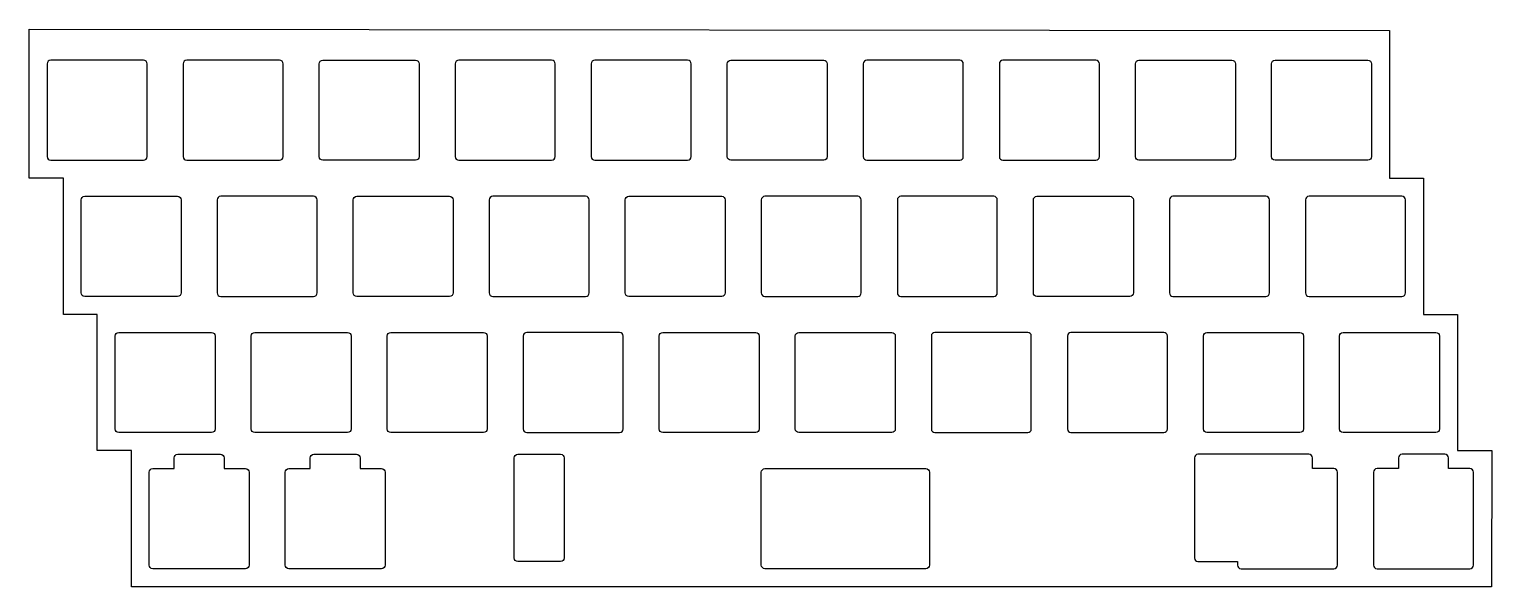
# Model space of a CAD drawing. Header units: millimetres. Extents: x 0 to 205, y -76 to 2.
import ezdxf

# ---------------------------------------------------------------- set-up
doc = ezdxf.new("R2010")
doc.units = ezdxf.units.MM
doc.layers.get('0').update_dxf_attribs({"linetype": 'CONTINUOUS'})

msp = doc.modelspace()

# ---------------------------------------------------------------- linework, layer by layer
for p, q in [((0.025, 1.8), (190.5, 1.65)), ((0.025, -19.05), (0.025, 1.8)), ((190.5, 1.65), (190.5, -19.05)), ((4.8, -19.05), (0.025, -19.05)), ((4.8, -38.1), (4.8, -19.05)), ((190.5, -19.05), (195.275, -19.05)), ((195.275, -19.05), (195.275, -38.1)), ((9.55, -38.1), (4.8, -38.1)), ((9.55, -57.125), (9.55, -38.1)), ((195.275, -38.1), (200.025, -38.1)), ((200.025, -38.1), (200.025, -57.15)), ((14.325, -57.125), (9.55, -57.125)), ((14.325, -76.2), (14.325, -57.125)), ((200.025, -57.15), (204.825, -57.15)), ((204.825, -57.15), (204.8125, -76.2)), ((204.8125, -76.2), (14.325, -76.2))]:
    msp.add_line(p, q)
for points in [[(16.525, -16.025), (16.525, -3.025, 0.41421356), (16.025, -2.525), (3.025, -2.525, 0.41421356), (2.525, -3.025), (2.525, -16.025, 0.41421356), (3.025, -16.525), (16.025, -16.525, 0.41421356)], [(35.075, -2.525), (22.075, -2.525, 0.41421356), (21.575, -3.025), (21.575, -16.025, 0.41421356), (22.075, -16.525), (35.075, -16.525, 0.41421356), (35.575, -16.025), (35.575, -3.025, 0.41421356)], [(54.625, -16.025, -0.41421356), (54.125, -16.525), (41.125, -16.525, -0.41421356), (40.625, -16.025), (40.625, -3.025, -0.41421356), (41.125, -2.525), (54.125, -2.525, -0.41421356), (54.625, -3.025)], [(73.675, -16.025), (73.675, -3.025, 0.41421356), (73.175, -2.525), (60.175, -2.525, 0.41421356), (59.675, -3.025), (59.675, -16.025, 0.41421356), (60.175, -16.525), (73.175, -16.525, 0.41421356)], [(79.225, -16.525), (92.225, -16.525, 0.41421356), (92.725, -16.025), (92.725, -3.025, 0.41421356), (92.225, -2.525), (79.225, -2.525, 0.41421356), (78.725, -3.025), (78.725, -16.025, 0.41421356)], [(111.775, -16.025, -0.41421356), (111.275, -16.525), (98.275, -16.525, -0.41421356), (97.775, -16.025), (97.775, -3.025, -0.41421356), (98.275, -2.525), (111.275, -2.525, -0.41421356), (111.775, -3.025)], [(117.325, -16.525), (130.325, -16.525, 0.41421356), (130.825, -16.025), (130.825, -3.025, 0.41421356), (130.325, -2.525), (117.325, -2.525, 0.41421356), (116.825, -3.025), (116.825, -16.025, 0.41421356)], [(149.875, -16.025), (149.875, -3.025, 0.41421356), (149.375, -2.525), (136.375, -2.525, 0.41421356), (135.875, -3.025), (135.875, -16.025, 0.41421356), (136.375, -16.525), (149.375, -16.525, 0.41421356)], [(168.925, -16.025, -0.41421356), (168.425, -16.525), (155.425, -16.525, -0.41421356), (154.925, -16.025), (154.925, -3.025, -0.41421356), (155.425, -2.525), (168.425, -2.525, -0.41421356), (168.925, -3.025)], [(173.975, -3.025, -0.41421356), (174.475, -2.525), (187.475, -2.525, -0.41421356), (187.975, -3.025), (187.975, -16.025, -0.41421356), (187.475, -16.525), (174.475, -16.525, -0.41421356), (173.975, -16.025)], [(20.7875, -21.575, -0.41421356), (21.2875, -22.075), (21.2875, -35.075, -0.41421356), (20.7875, -35.575), (7.7875, -35.575, -0.41421356), (7.2875, -35.075), (7.2875, -22.075, -0.41421356), (7.7875, -21.575)], [(39.8375, -21.575), (26.8375, -21.575, 0.41421356), (26.3375, -22.075), (26.3375, -35.075, 0.41421356), (26.8375, -35.575), (39.8375, -35.575, 0.41421356), (40.3375, -35.075), (40.3375, -22.075, 0.41421356)], [(58.8875, -21.575, -0.41421356), (59.3875, -22.075), (59.3875, -35.075, -0.41421356), (58.8875, -35.575), (45.8875, -35.575, -0.41421356), (45.3875, -35.075), (45.3875, -22.075, -0.41421356), (45.8875, -21.575)], [(64.9375, -35.575), (77.9375, -35.575, 0.41421356), (78.4375, -35.075), (78.4375, -22.075, 0.41421356), (77.9375, -21.575), (64.9375, -21.575, 0.41421356), (64.4375, -22.075), (64.4375, -35.075, 0.41421356)], [(83.4875, -22.075, -0.41421356), (83.9875, -21.575), (96.9875, -21.575, -0.41421356), (97.4875, -22.075), (97.4875, -35.075, -0.41421356), (96.9875, -35.575), (83.9875, -35.575, -0.41421356), (83.4875, -35.075)], [(116.0375, -21.575), (103.0375, -21.575, 0.41421356), (102.5375, -22.075), (102.5375, -35.075, 0.41421356), (103.0375, -35.575), (116.0375, -35.575, 0.41421356), (116.5375, -35.075), (116.5375, -22.075, 0.41421356)], [(135.5875, -35.075), (135.5875, -22.075, 0.41421356), (135.0875, -21.575), (122.0875, -21.575, 0.41421356), (121.5875, -22.075), (121.5875, -35.075, 0.41421356), (122.0875, -35.575), (135.0875, -35.575, 0.41421356)], [(154.1375, -21.575, -0.41421356), (154.6375, -22.075), (154.6375, -35.075, -0.41421356), (154.1375, -35.575), (141.1375, -35.575, -0.41421356), (140.6375, -35.075), (140.6375, -22.075, -0.41421356), (141.1375, -21.575)], [(173.1875, -21.575), (160.1875, -21.575, 0.41421356), (159.6875, -22.075), (159.6875, -35.075, 0.41421356), (160.1875, -35.575), (173.1875, -35.575, 0.41421356), (173.6875, -35.075), (173.6875, -22.075, 0.41421356)], [(179.2375, -35.575), (192.2375, -35.575, 0.41421356), (192.7375, -35.075), (192.7375, -22.075, 0.41421356), (192.2375, -21.575), (179.2375, -21.575, 0.41421356), (178.7375, -22.075), (178.7375, -35.075, 0.41421356)], [(25.55, -40.625, -0.41421356), (26.05, -41.125), (26.05, -54.125, -0.41421356), (25.55, -54.625), (12.55, -54.625, -0.41421356), (12.05, -54.125), (12.05, -41.125, -0.41421356), (12.55, -40.625)], [(31.1, -41.125, -0.41421356), (31.6, -40.625), (44.6, -40.625, -0.41421356), (45.1, -41.125), (45.1, -54.125, -0.41421356), (44.6, -54.625), (31.6, -54.625, -0.41421356), (31.1, -54.125)], [(50.15, -41.125, -0.41421356), (50.65, -40.625), (63.65, -40.625, -0.41421356), (64.15, -41.125), (64.15, -54.125, -0.41421356), (63.65, -54.625), (50.65, -54.625, -0.41421356), (50.15, -54.125)], [(82.7, -40.625), (69.7, -40.625, 0.41421356), (69.2, -41.125), (69.2, -54.125, 0.41421356), (69.7, -54.625), (82.7, -54.625, 0.41421356), (83.2, -54.125), (83.2, -41.125, 0.41421356)], [(101.75, -40.625, -0.41421356), (102.25, -41.125), (102.25, -54.125, -0.41421356), (101.75, -54.625), (88.75, -54.625, -0.41421356), (88.25, -54.125), (88.25, -41.125, -0.41421356), (88.75, -40.625)], [(120.8, -40.625, -0.41421356), (121.3, -41.125), (121.3, -54.125, -0.41421356), (120.8, -54.625), (107.8, -54.625, -0.41421356), (107.3, -54.125), (107.3, -41.125, -0.41421356), (107.8, -40.625)], [(126.35, -41.125), (126.35, -54.125, 0.41421356), (126.85, -54.625), (139.85, -54.625, 0.41421356), (140.35, -54.125), (140.35, -41.125, 0.41421356), (139.85, -40.625), (126.85, -40.625, 0.41421356)], [(158.9, -40.625), (145.9, -40.625, 0.41421356), (145.4, -41.125), (145.4, -54.125, 0.41421356), (145.9, -54.625), (158.9, -54.625, 0.41421356), (159.4, -54.125), (159.4, -41.125, 0.41421356)], [(164.95, -54.625, -0.41421356), (164.45, -54.125), (164.45, -41.125, -0.41421356), (164.95, -40.625), (177.95, -40.625, -0.41421356), (178.45, -41.125), (178.45, -54.125, -0.41421356), (177.95, -54.625)], [(183.5, -41.125, -0.41421356), (184, -40.625), (197, -40.625, -0.41421356), (197.5, -41.125), (197.5, -54.125, -0.41421356), (197, -54.625), (184, -54.625, -0.41421356), (183.5, -54.125)], [(30.3125, -59.675, -0.41421356), (30.8125, -60.175), (30.8125, -73.175, -0.41421356), (30.3125, -73.675), (17.3125, -73.675, -0.41421356), (16.8125, -73.175), (16.8125, -60.175, -0.41421356), (17.3125, -59.675), (20.3125, -59.675), (20.3125, -58.175, -0.41421356), (20.8125, -57.675), (26.8125, -57.675, -0.41421356), (27.3125, -58.175), (27.3125, -59.675)], [(49.3625, -59.675, -0.41421356), (49.8625, -60.175), (49.8625, -73.175, -0.41421356), (49.3625, -73.675), (36.3625, -73.675, -0.41421356), (35.8625, -73.175), (35.8625, -60.175, -0.41421356), (36.3625, -59.675), (39.3625, -59.675), (39.3625, -58.175, -0.41421356), (39.8625, -57.675), (45.8625, -57.675, -0.41421356), (46.3625, -58.175), (46.3625, -59.675)], [(67.9375, -58.175, -0.41421356), (68.4375, -57.675), (74.4375, -57.675, -0.41421356), (74.9375, -58.175), (74.9375, -72.175, -0.41421356), (74.4375, -72.675), (68.4375, -72.675, -0.41421356), (67.9375, -72.175)], [(163.1875, -58.175), (163.1875, -72.175, 0.41421356), (163.6875, -72.675), (169.2125, -72.675), (169.2125, -73.175, 0.41421356), (169.7125, -73.675), (182.7125, -73.675, 0.41421356), (183.2125, -73.175), (183.2125, -60.175, 0.41421356), (182.7125, -59.675), (179.7125, -59.675), (179.7125, -58.175, 0.41421356), (179.2125, -57.675), (163.6875, -57.675, 0.41421356)], [(198.7625, -59.675), (198.7625, -58.175, 0.41421356), (198.2625, -57.675), (192.2625, -57.675, 0.41421356), (191.7625, -58.175), (191.7625, -59.675), (188.7625, -59.675, 0.41421356), (188.2625, -60.175), (188.2625, -73.175, 0.41421356), (188.7625, -73.675), (201.7625, -73.675, 0.41421356), (202.2625, -73.175), (202.2625, -60.175, 0.41421356), (201.7625, -59.675)], [(103.0375, -73.675, -0.41421356), (102.5375, -73.175), (102.5375, -60.175, -0.41421356), (103.0375, -59.675), (125.5882, -59.675, -0.41421356), (126.0882, -60.175), (126.0882, -73.175, -0.41421356), (125.5882, -73.675)]]:
    msp.add_lwpolyline(points, format="xyb", close=True)

doc.saveas('drawing.dxf')
